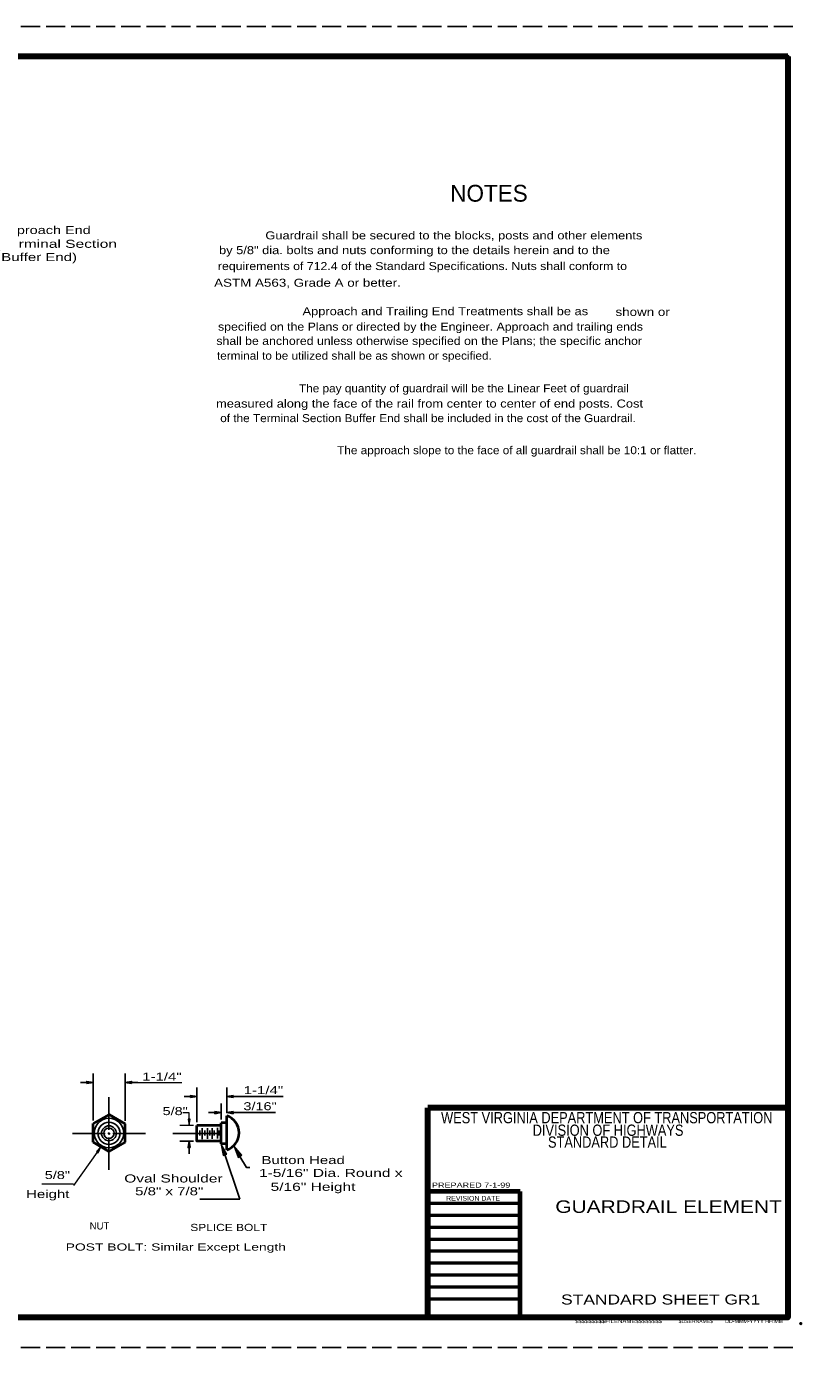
# Model space of a CAD drawing. Extents: x 1.3 to 36.6, y 35.1 to 57.1.
# Drawn here: x 23.73 to 36.63, y 35.08 to 57.08 of the extents above; entities that cross this region are included whole.
import ezdxf
from ezdxf.enums import TextEntityAlignment as Align

# ---------------------------------------------------------------- set-up
doc = ezdxf.new("R2010")
doc.units = 0
doc.header["$LTSCALE"] = 0.053
doc.header["$PDMODE"] = 32
doc.header["$PDSIZE"] = 0.0265
doc.linetypes.add('LONG_DASHED', pattern=[7.5, 6, -1.5])
for name, color, linetype, lineweight in [('1', 7, 'Continuous', 25), ('3', 7, 'Continuous', 13), ('5', 7, 'Continuous', 25), ('6', 7, 'Continuous', 13)]:
    doc.layers.add(name, color=color, linetype=linetype, lineweight=lineweight)

msp = doc.modelspace()

# ---------------------------------------------------------------- hatches: boundary and pattern name
at = {"layer": '1'}
for points in [[(24.73094, 39.47973), (24.73094, 39.51515), (24.83719, 39.49744), (24.83719, 39.49744)], [(25.4768, 39.47973), (25.4768, 39.51515), (25.37055, 39.49744), (25.37055, 39.49744)], [(26.45642, 39.24641), (26.45642, 39.28182), (26.56267, 39.26411), (26.56267, 39.26411)], [(27.16753, 39.24641), (27.16753, 39.28182), (27.06128, 39.26411), (27.06128, 39.26411)], [(26.86485, 38.97867), (26.86485, 39.01408), (26.9711, 38.99638), (26.9711, 38.99638)], [(27.16753, 38.97867), (27.16753, 39.01408), (27.06128, 38.99638), (27.06128, 38.99638)]]:
    msp.add_hatch(color=256, dxfattribs=at).paths.add_polyline_path(points)
at = {"layer": '3'}
for points in [[(26.45335, 38.88876), (26.41794, 38.88876), (26.43565, 38.78251), (26.43565, 38.78251)], [(26.45335, 38.4147), (26.41794, 38.4147), (26.43565, 38.52095), (26.43565, 38.52095)], [(24.89147, 38.34943), (24.92035, 38.32894), (24.96744, 38.42581), (24.96744, 38.42581)], [(27.00178, 38.28049), (27.06592, 38.30316), (26.96589, 38.48416), (26.96589, 38.48416)], [(27.25254, 38.25101), (27.31104, 38.28567), (27.17779, 38.44383), (27.17779, 38.44383)]]:
    msp.add_hatch(color=256, dxfattribs=at).paths.add_polyline_path(points)

# ---------------------------------------------------------------- linework, layer by layer
at = {"layer": '1', "linetype": 'LONG_DASHED'}
for p, q in [((36.49207, 57.08429), (1.29207, 57.08429)), ((36.49207, 35.08429), (1.29207, 35.08429))]:
    msp.add_line(p, q, dxfattribs=at)
at = {"layer": '1', "lineweight": 158}
msp.add_line((36.40874, 56.58429), (3.90874, 56.58429), dxfattribs=at)
at = {"layer": '1'}
for p, q in [((24.8372, 38.86799), (24.8372, 39.65044)), ((25.37055, 38.86082), (25.37055, 39.65044)), ((24.73095, 39.49744), (24.6247, 39.49744)), ((25.4768, 39.49744), (25.58305, 39.49744)), ((26.56267, 38.83564), (26.56267, 39.41711)), ((27.06128, 38.99702), (27.06128, 39.41711)), ((26.45642, 39.26411), (26.35017, 39.26411)), ((27.16753, 39.26411), (27.27378, 39.26411)), ((27.27378, 39.26411), (28.00336, 39.26411)), ((26.86485, 38.99638), (26.7586, 38.99638)), ((26.9711, 38.88015), (26.9711, 39.14937)), ((27.16753, 38.99638), (27.27378, 38.99638)), ((27.27378, 38.99638), (27.87303, 38.99638)), ((26.65284, 38.73799), (26.65284, 38.55433)), ((26.74302, 38.73799), (26.74302, 38.55991)), ((26.81728, 38.73799), (26.81728, 38.55991)), ((26.90745, 38.74355), (26.90745, 38.56547)), ((26.61572, 38.69903), (26.61572, 38.61555)), ((26.69528, 38.69903), (26.69528, 38.61555)), ((26.78015, 38.69903), (26.78015, 38.61555)), ((26.85442, 38.69903), (26.85442, 38.61555)), ((26.93398, 38.69903), (26.93398, 38.61555))]:
    msp.add_line(p, q, dxfattribs=at)
at = {"layer": '1', "lineweight": 13}
for p, q in [((25.58305, 39.49744), (26.31264, 39.49744)), ((27.06128, 38.99702), (27.06128, 39.14937))]:
    msp.add_line(p, q, dxfattribs=at)
at = {"layer": '1', "lineweight": 40}
for p, q in [((25.10305, 38.96459), (24.8372, 38.81486)), ((25.37055, 38.8077), (25.10305, 38.96459)), ((27.06128, 38.37625), (27.06128, 38.9439)), ((24.8372, 38.5022), (24.8372, 38.81486)), ((25.37055, 38.50314), (25.37055, 38.8077)), ((26.9711, 38.78251), (26.56267, 38.78251)), ((27.06128, 38.82702), (26.9711, 38.82702)), ((26.9711, 38.47643), (26.9711, 38.82702)), ((25.09766, 38.34943), (24.8372, 38.5022)), ((25.37055, 38.50314), (25.09766, 38.34943)), ((27.06128, 38.47643), (26.9711, 38.47643))]:
    msp.add_line(p, q, dxfattribs=at)
at = {"layer": '1', "lineweight": 106}
for p in [(36.40874, 39.07413), (30.40874, 35.58429)]:
    msp.add_line(p, (30.40874, 39.07413), dxfattribs=at)
at = {"layer": '1', "lineweight": 53}
for p, q in [((36.40874, 35.58429), (36.40874, 38.08329)), ((31.94666, 37.48329), (30.40874, 37.48329)), ((31.94666, 37.28429), (30.40874, 37.28429)), ((31.94666, 37.08529), (30.40874, 37.08529)), ((30.40874, 36.99429), (30.40874, 35.58429)), ((31.94666, 36.88629), (30.40874, 36.88629)), ((31.94666, 36.68729), (30.40874, 36.68729)), ((31.94666, 36.48829), (30.40874, 36.48829)), ((31.94666, 36.28929), (30.40874, 36.28929)), ((31.94666, 36.09029), (30.40874, 36.09029)), ((31.94666, 35.89129), (30.40874, 35.89129)), ((36.40874, 35.58429), (30.40874, 35.58429))]:
    msp.add_line(p, q, dxfattribs=at)
at = {"layer": '1', "lineweight": 70}
for p, q in [((31.94666, 37.68329), (30.40874, 37.68329)), ((31.94666, 35.58429), (31.94666, 37.68329))]:
    msp.add_line(p, q, dxfattribs=at)
at = {"layer": '1', "lineweight": 158}
msp.add_lwpolyline([(36.40874, 56.58429), (36.40874, 35.58429), (3.90874, 35.58429)], dxfattribs=at)
at = {"layer": '1'}
for points in [[(24.73094, 39.47973), (24.73094, 39.51515), (24.83719, 39.49744), (24.83719, 39.49744)], [(25.4768, 39.47973), (25.4768, 39.51515), (25.37055, 39.49744), (25.37055, 39.49744)], [(26.45642, 39.24641), (26.45642, 39.28182), (26.56267, 39.26411), (26.56267, 39.26411)], [(27.16753, 39.24641), (27.16753, 39.28182), (27.06128, 39.26411), (27.06128, 39.26411)], [(26.86485, 38.97867), (26.86485, 39.01408), (26.9711, 38.99638), (26.9711, 38.99638)], [(27.16753, 38.97867), (27.16753, 39.01408), (27.06128, 38.99638), (27.06128, 38.99638)]]:
    msp.add_lwpolyline(points, close=True, dxfattribs=at)
at = {"layer": '1', "lineweight": 40}
msp.add_lwpolyline([(26.9711, 38.52095), (26.56267, 38.52095), (26.56267, 38.78251)], dxfattribs=at)
at = {"layer": '1'}
for centre, radius in [((25.10032, 38.65664), 0.24534), ((25.10032, 38.65292), 0.1849), ((25.10032, 38.65292), 0.08697)]:
    msp.add_circle(centre, radius, dxfattribs=at)
at = {"layer": '1', "lineweight": 40}
msp.add_arc((26.96893, 38.66007), 0.29847, 288.02436, 71.97563, dxfattribs=at)
at = {"layer": '1'}
for p in [(36.40874, 56.58429), (36.40874, 35.58429), (36.62174, 35.48429)]:
    msp.add_point(p, dxfattribs=at)
at = {"layer": '3', "lineweight": 25}
for p, q in [((25.10032, 38.71032), (25.10032, 39.25563)), ((25.03718, 38.64852), (24.49197, 38.64852)), ((25.10032, 38.64657), (25.10032, 38.66782)), ((25.10032, 38.58281), (25.10032, 38.04142)), ((25.16469, 38.64852), (25.70867, 38.64852)), ((26.93398, 38.65173), (26.16414, 38.65173)), ((26.50954, 38.52095), (26.28265, 38.52095)), ((26.43565, 38.4147), (26.43565, 38.30845)), ((27.01614, 38.35102), (27.28033, 37.55313)), ((27.28033, 37.55512), (26.61227, 37.55512))]:
    msp.add_line(p, q, dxfattribs=at)
at = {"layer": '3'}
for p, q in [((26.50954, 38.78251), (26.28265, 38.78251)), ((25.10032, 38.64852), (25.07969, 38.64852)), ((25.10032, 38.64852), (25.10032, 38.62532)), ((25.10032, 38.64852), (25.12219, 38.64852)), ((24.90592, 38.33919), (24.51229, 37.78492)), ((24.51229, 37.80692), (23.98085, 37.80692))]:
    msp.add_line(p, q, dxfattribs=at)
msp.add_lwpolyline([(26.43565, 38.88876), (26.43565, 38.99501), (26.3294, 38.99501)], dxfattribs=at)
for points in [[(26.45335, 38.88876), (26.41794, 38.88876), (26.43565, 38.78251), (26.43565, 38.78251)], [(24.89147, 38.34943), (24.92035, 38.32894), (24.96744, 38.42581), (24.96744, 38.42581)], [(27.00178, 38.28049), (27.06592, 38.30316), (26.96589, 38.48416), (26.96589, 38.48416)], [(27.25254, 38.25101), (27.31104, 38.28567), (27.17779, 38.44383), (27.17779, 38.44383)]]:
    msp.add_lwpolyline(points, close=True, dxfattribs=at)
at = {"layer": '3', "lineweight": 25}
msp.add_lwpolyline([(26.45335, 38.4147), (26.41794, 38.4147), (26.43565, 38.52095), (26.43565, 38.52095)], close=True, dxfattribs=at)
msp.add_lwpolyline([(27.28179, 38.26834), (27.39008, 38.08559), (27.44546, 38.08559)], dxfattribs=at)
at = {"layer": '5'}
msp.add_circle((25.10032, 38.65292), 0.12398, dxfattribs=at)
at = {"layer": '6'}
for p, q in [((25.37055, 39.49744), (25.37056, 39.49744)), ((27.06128, 39.26411), (27.06129, 39.26411)), ((27.06128, 38.99638), (27.06129, 38.99638)), ((27.06128, 38.9439), (27.06129, 38.9439)), ((27.06128, 38.9439), (27.06129, 38.9439)), ((24.8372, 38.81486), (24.83721, 38.81486)), ((25.37055, 38.8077), (25.37056, 38.8077)), ((26.56267, 38.78251), (26.56268, 38.78251)), ((26.56267, 38.78251), (26.56268, 38.78251)), ((26.9711, 38.82702), (26.97111, 38.82702)), ((26.43565, 38.52095), (26.43566, 38.52095)), ((26.56267, 38.52095), (26.56268, 38.52095))]:
    msp.add_line(p, q, dxfattribs=at)

# ---------------------------------------------------------------- texts
at = {"layer": '1'}
for s, height, width, p in [('The pay quantity of guardrail will be the Linear Feet of guardrail ', 0.1333, 1.1, (28.26525, 50.99182)), (' measured along the face of the rail from center to center of end posts. Cost', 0.1333, 1.2, (26.82469, 50.73764)), ('of the Terminal Section Buffer End shall be included in the cost of the Guardrail.  ', 0.1333, 1.1, (26.95334, 50.49481)), ('1-1/4"', 0.1333, 1.4, (25.65354, 39.53002)), ('1-1/4"', 0.1333, 1.4, (27.34426, 39.30449)), ('3/16"', 0.1333, 1.35, (27.3397, 39.03675)), ('REVISION DATE', 0.079, 1.1, (30.71582, 37.53063)), ('$$$$$$$$$FILENAME$$$$$$$$', 0.06, 1.25, (32.86449, 35.49254)), ('$USERNAME$', 0.06, 1.05, (34.58857, 35.49254)), ('DD-MMM-YYYY HH:MM', 0.06, 1.1, (35.36216, 35.49254))]:
    msp.add_text(s, height=height, dxfattribs=dict(at, width=width)).set_placement(p)
for s, height, width, p in [('The approach slope to the face of all guardrail shall be 10:1 or flatter.', 0.1333, 1.1, (31.89221, 49.96067)), ('WEST VIRGINIA DEPARTMENT OF TRANSPORTATION', 0.1875, 0.85, (33.39049, 38.81921)), ('DIVISION OF HIGHWAYS', 0.1875, 0.85, (33.41239, 38.61029)), ('STANDARD DETAIL', 0.1875, 0.85, (33.40109, 38.41212)), (' PREPARED 7-1-99 ', 0.08333, 1.35, (31.13215, 37.74804)), ('  GUARDRAIL ELEMENT ', 0.2083, 1.25, (34.37207, 37.32711)), ('STANDARD SHEET GR1     ', 0.1667, 1.3, (34.4896, 35.80138))]:
    msp.add_text(s, height=height, dxfattribs=dict(at, width=width)).set_placement(p, align=Align.CENTER)
at = {"layer": '3'}
for s, height, p in [('NOTES', 0.28, (30.78403, 54.16603)), ('NUT', 0.119, (24.77983, 37.05071))]:
    msp.add_text(s, height=height, dxfattribs=at).set_placement(p)
for s, height, width, p in [('Approach End', 0.1333, 1.35, (23.27197, 53.62656)), ('(Terminal Section', 0.1333, 1.45, (23.20853, 53.39752)), ('        Guardrail shall be secured to the blocks, posts and other elements', 0.1333, 1.2, (27.22964, 53.53779)), ('Buffer End)', 0.1333, 1.4, (23.3063, 53.17715)), ('by 5/8" dia. bolts and nuts conforming to the details herein and to the ', 0.1333, 1.2, (26.93346, 53.29202)), ('requirements of 712.4 of the Standard Specifications. Nuts shall conform to', 0.1333, 1.15, (26.91435, 53.0271)), (' ASTM A563, Grade A or better.', 0.1333, 1.25, (26.7902, 52.74945)), ('Approach and Trailing End Treatments shall be as ', 0.1333, 1.2, (28.32424, 52.27557)), (' shown or', 0.1333, 1.25, (33.4741, 52.26403)), ('specified on the Plans or directed by the Engineer. Approach and trailing ends ', 0.1333, 1.15, (26.91685, 52.01825)), ('shall be anchored unless otherwise specified on the Plans; the specific anchor ', 0.1333, 1.15, (26.8891, 51.78109)), ('terminal to be utilized shall be as shown or specified.', 0.1333, 1.1, (26.89868, 51.5353)), ('5/8"', 0.1333, 1.35, (25.99329, 38.95534)), ('Button Head', 0.1333, 1.4, (27.64111, 38.13999)), ('1-5/16" Dia. Round x', 0.1333, 1.45, (27.5991, 37.92593)), ('5/8"', 0.1333, 1.35, (24.03135, 37.89065)), ('Oval Shoulder', 0.1333, 1.45, (25.35496, 37.83335)), ('Height', 0.1333, 1.4, (23.72023, 37.57447)), ('5/8" x 7/8"', 0.1333, 1.4, (25.53671, 37.62066)), ('5/16" Height', 0.1333, 1.45, (27.79207, 37.69432)), ('SPLICE BOLT', 0.119, 1.25, (26.45445, 37.02547)), ('POST BOLT: Similar Except Length', 0.119, 1.45, (24.38021, 36.69945))]:
    msp.add_text(s, height=height, dxfattribs=dict(at, width=width)).set_placement(p)

doc.saveas('drawing.dxf')
